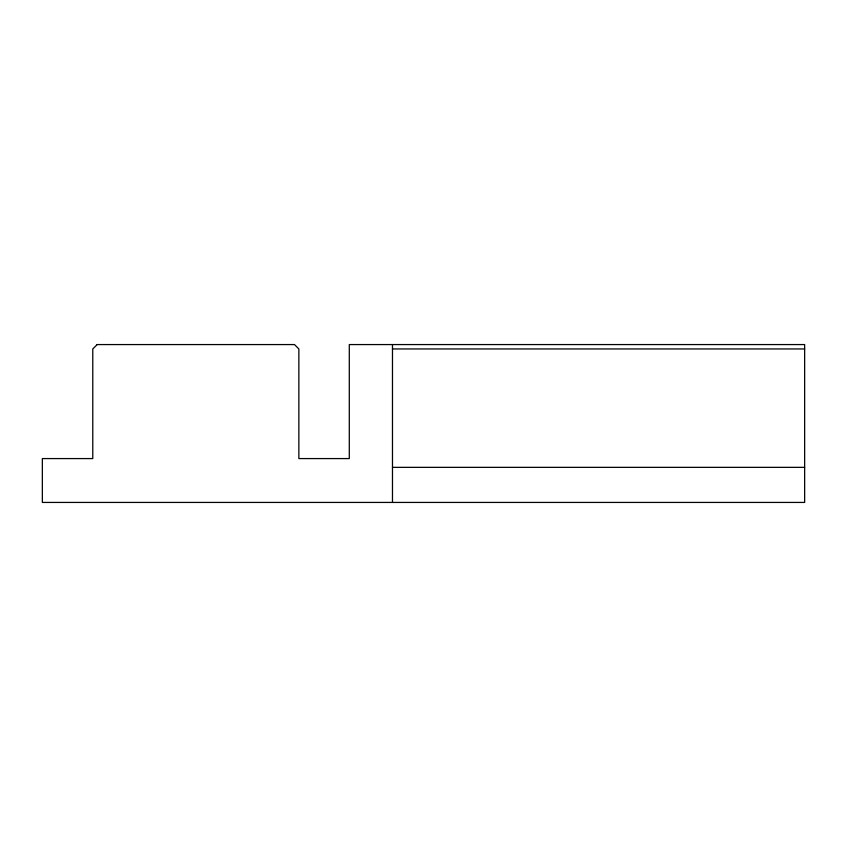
<?xml version="1.0" encoding="UTF-8"?>
<svg xmlns="http://www.w3.org/2000/svg" width="847" height="847" viewBox="0 0 847 847"><rect width="100%" height="100%" fill="white"/><g stroke="black" fill="none" stroke-linecap="round" stroke-linejoin="round"><path stroke-width="1.27" d="M392.479 348.953L804.65 348.953M392.479 467.353L804.65 467.353M392.479 344.57L392.479 502.43M97.161 344.57L92.778 348.953L92.778 458.576L42.35 458.576L42.35 502.43L804.65 502.43L804.65 344.57L349.292 344.57L349.292 458.576L298.864 458.576L298.864 348.953L294.481 344.57L97.161 344.57"/></g></svg>
